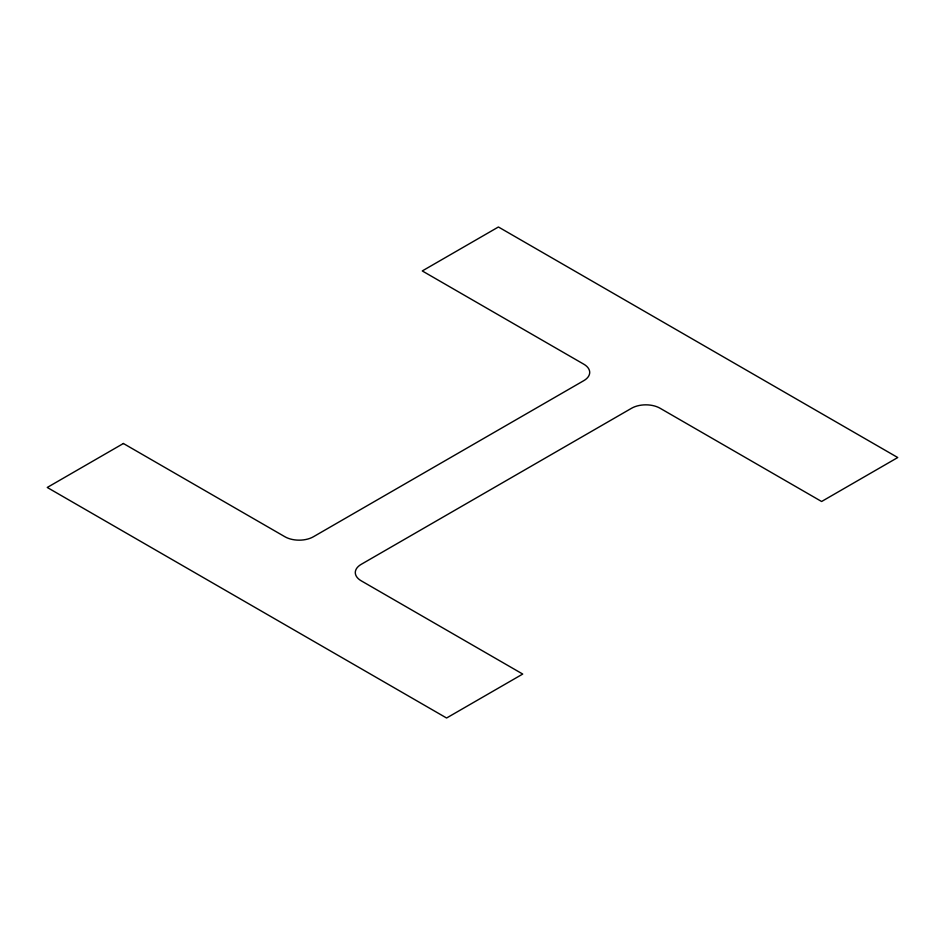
<?xml version="1.0" encoding="UTF-8"?>
<svg xmlns="http://www.w3.org/2000/svg" width="945" height="945" viewBox="0 0 945 945"><rect width="100%" height="100%" fill="white"/><g stroke="black" fill="none" stroke-linecap="round" stroke-linejoin="round"><path stroke-width="1.42" d="M123.393 443.5L47.25 487.466L446.583 718.011L522.727 674.057L361.191 580.797A20.128 11.623 0 0 1 361.191 564.354L631.603 408.24A20.128 11.623 0 0 1 660.071 408.24L821.607 501.5L897.75 457.534L498.417 226.989L422.273 270.943L583.809 364.203A20.128 11.623 0 0 1 583.809 380.646L313.397 536.76A20.128 11.623 0 0 1 284.929 536.76L123.393 443.5"/></g></svg>
